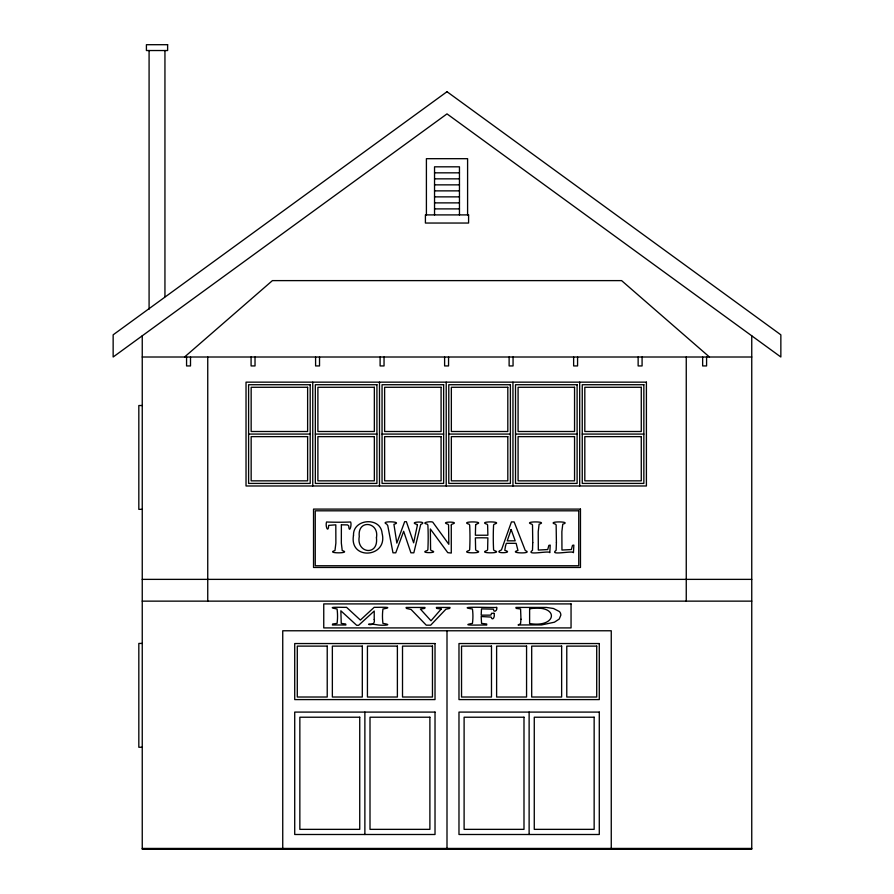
<?xml version="1.0" encoding="UTF-8"?>
<svg xmlns="http://www.w3.org/2000/svg" width="894" height="894" viewBox="0 0 894 894"><rect width="100%" height="100%" fill="white"/><g stroke="black" fill="none" stroke-linecap="round" stroke-linejoin="round"><path stroke-width="1.34" d="M184.555 357.008L272.413 280.615L621.598 280.615L709.456 357.008M434.54 172.833L459.46 172.833M434.54 178.845L459.46 178.845M434.54 184.857L459.46 184.857M434.54 190.869L459.46 190.869M434.54 196.87L459.46 196.87M434.54 202.882L459.46 202.882M434.54 208.894L459.46 208.894M142.247 357.008L751.753 357.008M142.247 405.518L138.827 405.518L138.827 509.345L142.247 509.345M248.599 434.071L310.196 434.071M315.325 434.071L376.922 434.071M382.051 434.071L443.647 434.071M448.788 434.071L510.385 434.071M515.514 434.071L577.111 434.071M582.251 434.071L643.848 434.071M142.247 579.368L751.753 579.368M142.247 601.137L751.753 601.137M142.247 643.423L138.827 643.423L138.827 747.25L142.247 747.25M142.247 848.44L751.753 848.44M751.753 335.809L751.753 849.3L142.247 849.3L142.247 335.809M706.584 357.008L706.584 365.937L702.65 365.937L702.65 357.008M686.257 357.008L686.257 601.137M642.082 357.008L642.082 365.937L638.137 365.937L638.137 357.008M611.261 849.3L611.261 630.773L282.739 630.773L282.739 849.3M579.681 382.151L579.681 485.978M577.569 357.008L577.569 365.937L573.635 365.937L573.635 357.008M529.125 712.093L529.125 834.493M513.055 357.008L513.055 365.937L509.122 365.937L509.122 357.008M512.955 382.151L512.955 485.978M467.596 214.906L467.596 158.685L426.404 158.685L426.404 214.906M459.46 214.906L459.46 166.82L434.54 166.82L434.54 214.906M448.553 357.008L448.553 365.937L444.609 365.937L444.609 357.008M447 630.773L447 849.3M446.218 382.151L446.218 485.978M384.04 357.008L384.04 365.937L380.106 365.937L380.106 357.008M379.492 382.151L379.492 485.978M364.875 712.093L364.875 834.493M319.527 357.008L319.527 365.937L315.593 365.937L315.593 357.008M312.755 382.151L312.755 485.978M255.025 357.008L255.025 365.937L251.08 365.937L251.08 357.008M207.743 357.008L207.743 601.137M190.511 357.008L190.511 365.937L186.567 365.937L186.567 357.008M164.943 50.533L164.943 296.696M149.086 50.533L149.086 309.212M341.374 524.823L341.34 543.083L342.234 550.57C352.694 553.565 324.5 553.587 334.971 550.57L335.876 543.083L335.809 524.823L328.69 525.381C328.232 533.64 325.148 526.22 326.533 521.995A301.971 301.971 0 0 0 350.638 521.995C352.012 525.169 349.073 534.076 348.727 525.895L347.509 524.89L341.374 524.823M532.757 542.602L532.489 550.313C524.599 556.057 549.698 550.268 549.81 552.66L550.212 545.105L548.86 545.351L547.731 549.553L538.322 550.056L538.222 531.662L539.116 524.175C549.598 521.18 521.403 521.157 531.863 524.175L532.511 524.968L532.757 542.602M556.403 542.602L556.135 550.313C548.245 556.057 573.345 550.268 573.445 552.66L573.847 545.105L572.495 545.351L571.367 549.553L561.957 550.056L561.868 531.662L562.762 524.175C573.233 521.18 545.049 521.157 555.498 524.175L556.146 524.968L556.403 542.602M520.967 619.24L520.565 623.71L518.084 624.962L541.585 624.917L554.414 622.202L559.242 619.039L560.84 615.15A5.129 5.129 0 0 0 559.398 611.53L553.453 608.479L546.424 607.451L515.905 607.417L516.196 608.401L520.587 608.993L520.967 619.24M451.28 524.968L451.28 553.051L447.771 552.66L430.338 528.969L430.595 549.776L431.232 550.57C441.021 553.319 417.431 553.308 427.22 550.57L427.868 549.776A244.844 244.844 0 0 0 427.868 524.968L427.22 524.175C420.314 522.755 430.137 521.09 432.707 522.074L448.822 544.29L448.576 524.968L447.928 524.175C438.149 521.425 461.762 521.448 451.928 524.175L451.28 524.968M475.63 524.968L475.373 535.227L487.878 535.227L487.621 524.968L486.984 524.175C476.468 521.168 504.719 521.18 494.237 524.175L493.589 524.968A244.844 244.844 0 0 0 493.589 549.776L494.237 550.57C504.697 553.565 476.468 553.576 486.984 550.57L487.621 549.776L487.878 537.875L481.698 537.775L475.373 537.875L475.63 549.776L476.267 550.57C486.738 553.565 458.555 553.576 469.015 550.57L469.663 549.776A244.844 244.844 0 0 0 469.663 524.968L469.015 524.175C458.555 521.168 486.749 521.18 476.267 524.175L475.63 524.968M529.617 608.814L529.617 623.531C557.767 628.281 559.532 603.752 529.617 608.814M353.51 535.271C348.995 560.873 388.365 557.677 382.084 533.26C380.71 516.475 352.873 518.699 353.51 535.271M493.924 613.295C495.432 616.156 492.527 621.844 491.13 617.084L481.184 616.525L481.553 623.397L486.705 623.99L486.682 625.085C485.04 624.694 457.057 626.046 472.445 623.397A54.366 54.366 0 0 0 472.445 608.993C451.883 605.886 498.729 608.099 496.639 607.305C498.081 609.909 493.689 613.697 493.376 609.172L481.497 608.859L481.184 615.15L489.968 615.139L491.018 614.949L491.544 613.295L493.924 613.295M376.452 537.707C378.676 556.47 356.091 553.33 359.265 536.478C357.309 518.967 379.402 521.772 376.452 537.707M374.217 619.508C376.206 629.097 357.879 621.598 378.374 625.007C383.37 625.621 393.908 625.029 382.945 623.397A54.366 54.366 0 0 1 382.945 608.993C396.478 606.512 377.67 607.507 374.184 607.305L360.383 620.067L346.537 607.305C343.564 607.585 323.136 606.411 337.072 608.993A54.366 54.366 0 0 1 337.072 623.397L332.68 623.99L332.389 624.973L345.922 624.973L345.632 623.99L341.24 623.397L340.86 610.803L356.661 625.297L358.617 625.297L374.217 611.038L374.217 619.508M417.386 525.214L413.631 542.803L406.401 521.694L404.647 521.694L396.835 543.083L393.919 524.286C404.446 521.526 378.743 520.654 386.655 524.04L387.75 525.571L392.98 552.816L395.763 552.816L403.652 531.293L410.916 552.816L413.821 552.816L420.739 524.443C429.623 520.811 406.468 521.738 417.163 524.443L417.386 525.214M505.512 545.955L504.786 550.358C515.369 553.151 491.253 553.922 501.433 549.966L511.435 521.928L514.139 521.928L525.303 550.57C534.344 554.034 507.11 553.297 517.961 550.503L516.14 543.317L506.35 543.317L505.512 545.955M511.133 529.527L507.233 540.836L515.212 540.836L511.133 529.527M441.189 609.049L430.997 620.782L420.381 609.06L424.739 608.412L425.008 607.451L406.088 607.451L406.379 608.412L411.095 609.496L426.259 625.174L430.684 625.174L445.927 609.194L449.749 608.412L450.04 607.451L436.35 607.428L436.652 608.412L441.189 609.049M447 91.713L113.147 334.825L113.147 357.008L447 113.884L780.853 357.008L780.853 334.825L447 91.713M167.625 44.7L146.415 44.7L146.415 50.533L167.625 50.533L167.625 44.7M468.59 214.906L425.41 214.906L425.41 223.042L468.59 223.042L468.59 214.906M646.407 382.151L246.029 382.151L246.029 485.978L646.407 485.978L646.407 382.151M310.196 384.722L248.599 384.722L248.599 483.419L310.196 483.419L310.196 384.722M376.922 384.722L315.325 384.722L315.325 483.419L376.922 483.419L376.922 384.722M443.647 384.722L382.051 384.722L382.051 483.419L443.647 483.419L443.647 384.722M510.385 384.722L448.788 384.722L448.788 483.419L510.385 483.419L510.385 384.722M577.111 384.722L515.514 384.722L515.514 483.419L577.111 483.419L577.111 384.722M643.848 384.722L582.251 384.722L582.251 483.419L643.848 483.419L643.848 384.722M307.625 387.281L251.158 387.281L251.158 431.5L307.625 431.5L307.625 387.281M374.351 387.281L317.895 387.281L317.895 431.5L374.351 431.5L374.351 387.281M441.088 387.281L384.621 387.281L384.621 431.5L441.088 431.5L441.088 387.281M507.814 387.281L451.347 387.281L451.347 431.5L507.814 431.5L507.814 387.281M574.551 387.281L518.084 387.281L518.084 431.5L574.551 431.5L574.551 387.281M641.277 387.281L584.81 387.281L584.81 431.5L641.277 431.5L641.277 387.281M307.625 436.63L251.158 436.63L251.158 480.849L307.625 480.849L307.625 436.63M374.351 436.63L317.895 436.63L317.895 480.849L374.351 480.849L374.351 436.63M441.088 436.63L384.621 436.63L384.621 480.849L441.088 480.849L441.088 436.63M507.814 436.63L451.347 436.63L451.347 480.849L507.814 480.849L507.814 436.63M574.551 436.63L518.084 436.63L518.084 480.849L574.551 480.849L574.551 436.63M641.277 436.63L584.81 436.63L584.81 480.849L641.277 480.849L641.277 436.63M580.463 509.099L313.537 509.099L313.537 567.466L580.463 567.466L580.463 509.099M578.753 510.809L315.247 510.809L315.247 565.757L578.753 565.757L578.753 510.809M571.054 603.908L323.751 603.908L323.751 627.912L571.054 627.912L571.054 603.908M435.02 643.546L294.718 643.546L294.718 699.589L435.02 699.589L435.02 643.546M599.282 643.546L458.98 643.546L458.98 699.589L599.282 699.589L599.282 643.546M327.226 646.116L297.289 646.116L297.289 697.018L327.226 697.018L327.226 646.116M362.305 646.116L332.356 646.116L332.356 697.018L362.305 697.018L362.305 646.116M397.383 646.116L367.434 646.116L367.434 697.018L397.383 697.018L397.383 646.116M432.461 646.116L402.512 646.116L402.512 697.018L432.461 697.018L432.461 646.116M491.488 646.116L461.539 646.116L461.539 697.018L491.488 697.018L491.488 646.116M526.566 646.116L496.617 646.116L496.617 697.018L526.566 697.018L526.566 646.116M561.644 646.116L531.695 646.116L531.695 697.018L561.644 697.018L561.644 646.116M596.711 646.116L566.774 646.116L566.774 697.018L596.711 697.018L596.711 646.116M435.02 712.093L294.718 712.093L294.718 834.493L435.02 834.493L435.02 712.093M599.282 712.093L458.98 712.093L458.98 834.493L599.282 834.493L599.282 712.093M359.734 717.223L299.848 717.223L299.848 829.353L359.734 829.353L359.734 717.223M429.891 717.223L370.004 717.223L370.004 829.353L429.891 829.353L429.891 717.223M523.996 717.223L464.109 717.223L464.109 829.353L523.996 829.353L523.996 717.223M594.152 717.223L534.266 717.223L534.266 829.353L594.152 829.353L594.152 717.223"/></g></svg>
